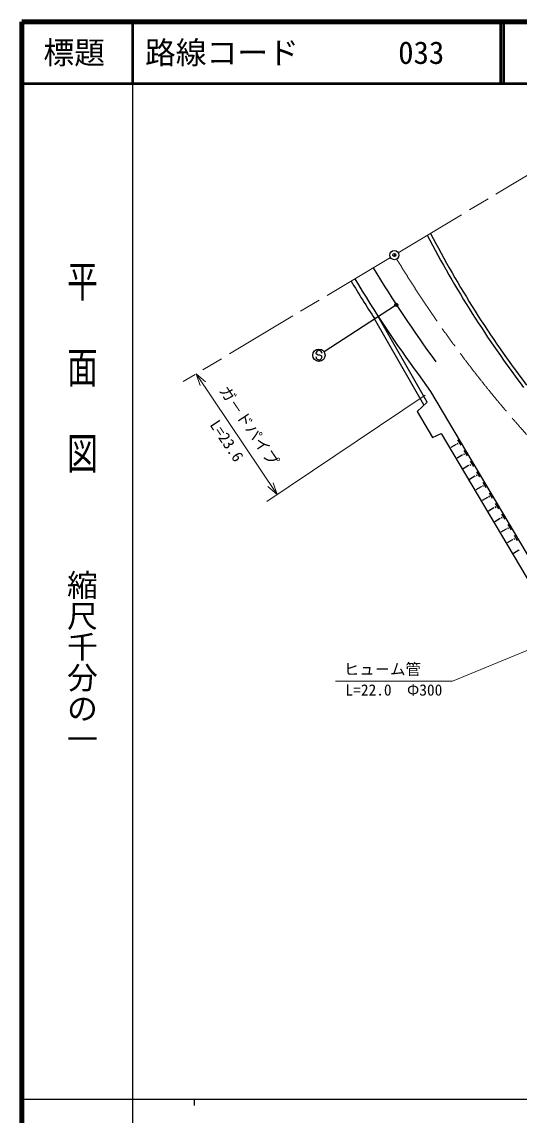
# Model space of a CAD drawing. Units: millimetres, scale not verified. Extents: x 40000 to 680000, y 20000 to 380000.
# Drawn here: x 40000 to 120791, y 202409 to 380000 of the extents above; entities that cross this region are included whole.
import ezdxf
from ezdxf.enums import TextEntityAlignment as Align

# ---------------------------------------------------------------- set-up
doc = ezdxf.new("R2010")
doc.units = ezdxf.units.MM
doc.header["$LTSCALE"] = 1000
doc.header["$PDMODE"] = 32
doc.header["$PDSIZE"] = 500
doc.linetypes.add('CHAIN', pattern=[18.5, 12, -1.5, 3.5, -1.5])
for name, color, linetype, lineweight in [('M-BGD', 7, 'Continuous', 25), ('M-BMK', 2, 'CHAIN', 13), ('M-BMK-SRVR', 3, 'Continuous', 25), ('M-STR-HTXT', 7, 'Continuous', 13), ('M-STR-STRC', 7, 'Continuous', 25), ('M-TTL', 2, 'Continuous', 140), ('M-TTL-BAND', 7, 'Continuous', 25), ('M-TTL-LINE', 7, 'Continuous', 50)]:
    doc.layers.add(name, color=color, linetype=linetype, lineweight=lineweight)
doc.layers.add('M-OTRS', color=6, linetype='Continuous')
doc.layers.add('M-TTL-TXT', color=7, linetype='Continuous')
doc.styles.add('@ＭＳ ゴシック', font='')
doc.styles.add('ＭＳ ゴシック', font='')
doc.styles.get('@ＭＳ ゴシック').set_extended_font_data('@MS Gothic')
doc.styles.get('ＭＳ ゴシック').set_extended_font_data('MS Gothic')

msp = doc.modelspace()

# ---------------------------------------------------------------- linework, layer by layer
at = {"layer": 'M-BGD'}
for p, q in [((105861, 318250), (97913, 332125)), ((105333, 317765), (97305, 331777)), ((104444, 322692), (106371, 319938)), ((106371, 319938), (129287, 281338)), ((104206, 316729), (105861, 318250)), ((104206, 316729), (106727, 312482)), ((106727, 312482), (108100, 313108)), ((108100, 313108), (127567, 280317)), ((110535, 311356), (109676, 310846)), ((110520, 311383), (110551, 311329)), ((110730, 311617), (110857, 311402)), ((110796, 312092), (111307, 311232)), ((111556, 309636), (110697, 309126)), ((111540, 309663), (111572, 309609)), ((111751, 309897), (111878, 309682)), ((111817, 310373), (112328, 309513)), ((112577, 307917), (111717, 307406)), ((112561, 307943), (112593, 307890)), ((112772, 308177), (112899, 307962)), ((112838, 308653), (113349, 307793)), ((113598, 306197), (112738, 305686)), ((113582, 306224), (113614, 306170)), ((113793, 306457), (113920, 306242)), ((113859, 306933), (114370, 306073)), ((114619, 304477), (113759, 303967)), ((114603, 304504), (114635, 304450)), ((114813, 304738), (114941, 304523)), ((114880, 305213), (115390, 304353)), ((115640, 302757), (114780, 302247)), ((115624, 302784), (115656, 302730)), ((115834, 303018), (115962, 302803)), ((115901, 303493), (116411, 302634)), ((116661, 301037), (115801, 300527)), ((116645, 301064), (116677, 301011)), ((116855, 301298), (116983, 301083)), ((116922, 301774), (117432, 300914)), ((117682, 299318), (116822, 298807)), ((117666, 299345), (117698, 299291)), ((117876, 299578), (118004, 299363)), ((117943, 300054), (118453, 299194)), ((118703, 297598), (117843, 297087)), ((118687, 297625), (118719, 297571)), ((118897, 297859), (119025, 297644)), ((118964, 298334), (119474, 297474)), ((119985, 296614), (120495, 295754)), ((119724, 295878), (118864, 295368)), ((119708, 295905), (119740, 295851)), ((119918, 296139), (120046, 295924)), ((120745, 294158), (119885, 293648)), ((120729, 294185), (120761, 294131))]:
    msp.add_line(p, q, dxfattribs=at)
for centre, radius, start, end in [((257740, 424205), 171128, 207.44636, 217.25141), ((257740, 424205), 170528, 207.43407, 217.2417), ((263487, 439789), 194000, 210.93503, 216.36297), ((263487, 439789), 198200, 210.93503, 213.03386), ((263487, 439789), 197500, 210.93503, 216.36297)]:
    msp.add_arc(centre, radius, start, end, dxfattribs=at)
at = {"layer": 'M-BMK'}
for p, q in [((101157, 342502), (134824, 362679)), ((99871, 341731), (66204, 321554))]:
    msp.add_line(p, q, dxfattribs=at)
msp.add_arc((263487, 439789), 190000, 211.1612, 240.86448, dxfattribs=at)
at = {"layer": 'M-BMK-SRVR'}
msp.add_circle((100514, 342117), 750, dxfattribs=at)
msp.add_point((100514, 342117), dxfattribs=at)
at = {"layer": 'M-OTRS'}
msp.add_point((100514, 342117), dxfattribs=at)
at = {"layer": 'M-STR-HTXT'}
for p, q in [((68315, 322819), (81457, 303227)), ((69821, 321503), (68315, 322819)), ((68315, 322819), (68961, 320927)), ((105541, 319381), (79796, 302113)), ((79951, 304543), (81457, 303227)), ((81457, 303227), (80810, 305119)), ((109949, 272891), (138844, 284830)), ((90949, 272891), (109949, 272891))]:
    msp.add_line(p, q, dxfattribs=at)
at = {"layer": 'M-STR-STRC'}
for p, q in [((100721, 333951), (89110, 326401)), ((87876, 325997), (87777, 326115)), ((88121, 325857), (87876, 325997)), ((88422, 325855), (88121, 325857)), ((88667, 325743), (88422, 325855)), ((88773, 325607), (88667, 325743))]:
    msp.add_line(p, q, dxfattribs=at)
for centre, radius in [((100847, 334033), 150), ((100847, 334033), 120), ((100847, 334033), 90), ((100847, 334033), 60), ((100847, 334033), 30), ((88272, 325856), 1000)]:
    msp.add_circle(centre, radius, dxfattribs=at)
for centre, start, end in [((88273, 325611), 179.55488, 359.55488), ((88277, 326111), 359.55488, 179.55488)]:
    msp.add_arc(centre, 500, start, end, dxfattribs=at)
msp.add_point((100847, 334033), dxfattribs=at)
at = {"layer": 'M-TTL'}
for p, q in [((40000, 380000), (40000, 20000)), ((680000, 380000), (40000, 380000))]:
    msp.add_line(p, q, dxfattribs=at)
at = {"layer": 'M-TTL-BAND'}
for p, q in [((58000, 370000), (58000, 20000)), ((40000, 205000), (579000, 205000)), ((68000, 205000), (68000, 204000))]:
    msp.add_line(p, q, dxfattribs=at)
at = {"layer": 'M-TTL-LINE'}
for p, q in [((58000, 380000), (58000, 370000)), ((117750, 380000), (117750, 370000)), ((118250, 380000), (118250, 370000)), ((40000, 370000), (680000, 370000))]:
    msp.add_line(p, q, dxfattribs=at)

# ---------------------------------------------------------------- texts
at = {"layer": 'M-STR-HTXT', "style": 'ＭＳ ゴシック'}
msp.add_text('ガ－ドパイプ', height=1833, rotation=303.852, dxfattribs=at).set_placement((75716, 313580), align=Align.BOTTOM_CENTER)
at = {"layer": 'M-STR-HTXT', "style": '@ＭＳ ゴシック'}
msp.add_text('L=23.6', height=1833, rotation=303.852, dxfattribs=at).set_placement((74055, 312466), align=Align.TOP_CENTER)
at = {"layer": 'M-STR-HTXT', "style": 'ＭＳ ゴシック'}
msp.add_text('ヒュ－ム管', height=1833, dxfattribs=at).set_placement((92324, 273391), align=Align.BOTTOM_LEFT)
msp.add_text('L=22.0\u3000Φ300', height=1833, dxfattribs=at).set_placement((100449, 272391), align=Align.TOP_CENTER)
at = {"layer": 'M-TTL-BAND', "style": '@ＭＳ ゴシック', "width": 1.4}
msp.add_text('平  面  図', height=3666, rotation=270, dxfattribs=at).set_placement((49777, 306475), align=Align.MIDDLE_RIGHT)
at = {"layer": 'M-TTL-BAND', "style": '@ＭＳ ゴシック'}
msp.add_text('縮尺千分の一', height=3666, rotation=270, dxfattribs=at).set_placement((49777, 261030), align=Align.MIDDLE_RIGHT)
at = {"layer": 'M-TTL-TXT', "style": 'ＭＳ ゴシック'}
msp.add_text('標題', height=3666, dxfattribs=at).set_placement((48500, 375000), align=Align.MIDDLE_CENTER)
for s, p in [('路線コード', (60000, 375000)), ('033', (101142, 375000))]:
    msp.add_text(s, height=3666, dxfattribs=at).set_placement(p, align=Align.MIDDLE_LEFT)

doc.saveas('drawing.dxf')
